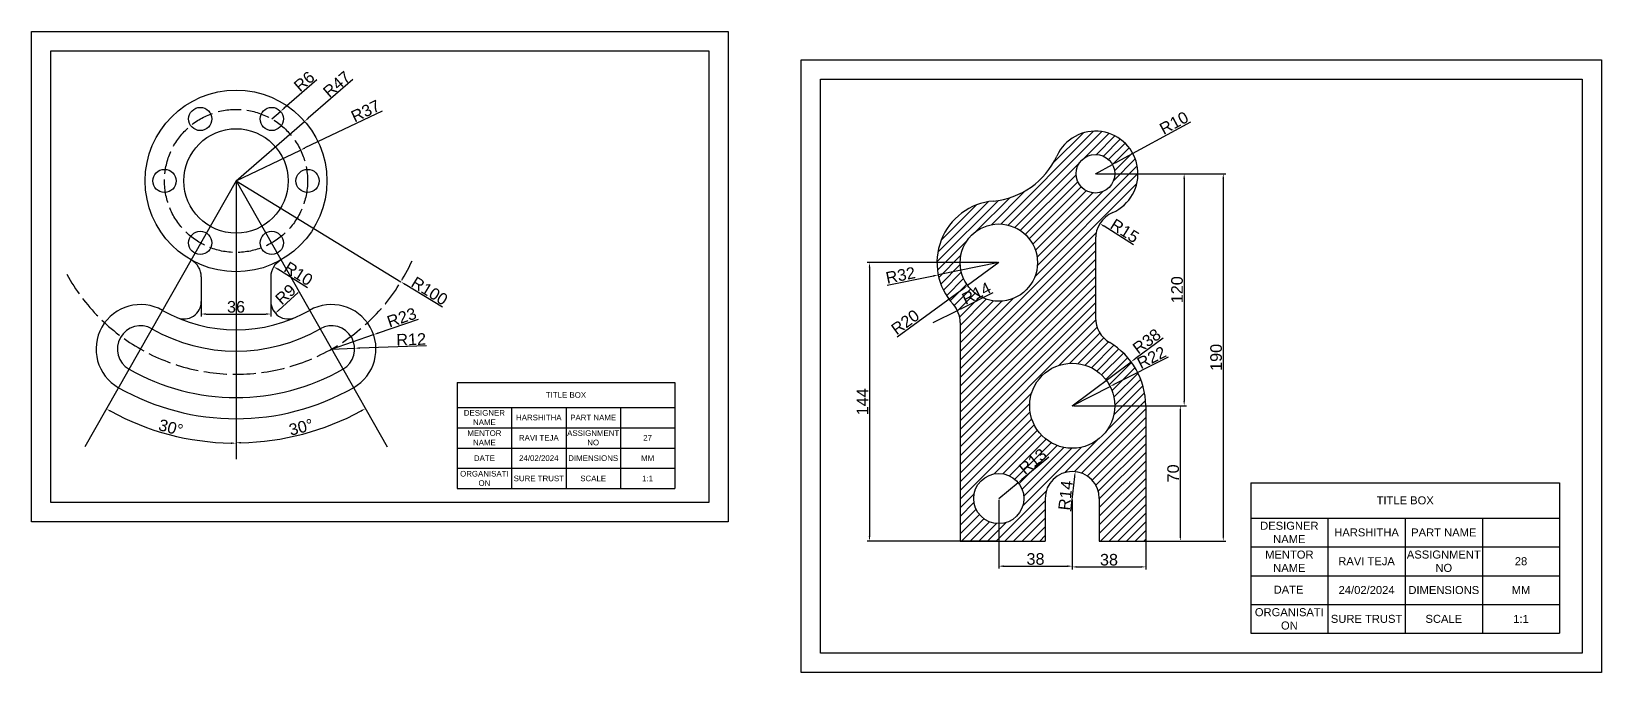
# Model space of a CAD drawing. Header units: millimetres. Extents: x 4157 to 7443, y 1403 to 1817.
# Drawn here: x 5801 to 6613, y 1448 to 1779 of the extents above; entities that cross this region are included whole.
import ezdxf

# ---------------------------------------------------------------- set-up
doc = ezdxf.new("R2010")
doc.units = ezdxf.units.MM
doc.linetypes.add('ACAD_ISO02W100', pattern=[15, 12, -3])
doc.styles.get("Standard").update_dxf_attribs({"font": 'arial.ttf'})
doc.dimstyles.new('ISO-25', dxfattribs={"dimtxt": 6, "dimasz": 2.5, "dimexe": 1.25, "dimexo": 0.625, "dimtad": 1, "dimtxsty": 'Standard', "dimcen": 2.5, "dimadec": 0, "dimazin": 0, "dimtfac": 1, "dimtmove": 0, "dimatfit": 3, "dimfxl": 1, "dimarcsym": 0})

# ---------------------------------------------------------------- blocks, each defined once
blk = doc.blocks.new('*U21')
blk.add_circle((0, 0), 6)
blk = doc.blocks.new('*U22')
at = {"color": 0, "linetype": 'ByBlock', "lineweight": -2, "transparency": 16777216}
for p, rotation in [((6037.78, 1726.63), 299.9999999999999), ((6074.78, 1726.63), 239.9999999999999), ((6093.28, 1694.58), 180), ((6037.78, 1662.54), 59.99999999999999), ((6074.78, 1662.54), 120)]:
    blk.add_blockref('*U21', p, dxfattribs=dict(at, rotation=rotation))
blk.add_blockref('*U21', (6019.28, 1694.58), dxfattribs=at)
blk = doc.blocks.new('*D23')
at = {"color": 0, "lineweight": -2, "transparency": 16777216}
for p, q in [((5982.52, 1738.12), (5942.52, 1719)), ((5906.88, 1701.96), (5940.26, 1717.92))]:
    blk.add_line(p, q, dxfattribs=at)
at = {"color": 0, "transparency": 16777216}
blk.add_solid([(5942.34, 1719.37), (5942.7, 1718.62), (5940.26, 1717.92)], dxfattribs=at)
at = {"layer": 'Defpoints', "color": 0, "transparency": 16777216}
for p in [(5940.26, 1717.92), (5906.88, 1701.96)]:
    blk.add_point(p, dxfattribs=at)
at = {"color": 0, "transparency": 16777216, "insert": (5973.9, 1738.09), "char_height": 6, "attachment_point": 5, "rotation": 25.54863}
blk.add_mtext('R37', dxfattribs=at)
blk = doc.blocks.new('*D24')
at = {"color": 0, "lineweight": -2, "transparency": 16777216}
for p, q in [((5967.27, 1754.35), (5944.27, 1734.4)), ((5906.88, 1701.96), (5942.38, 1732.76))]:
    blk.add_line(p, q, dxfattribs=at)
at = {"color": 0, "transparency": 16777216}
blk.add_solid([(5944, 1734.71), (5944.55, 1734.08), (5942.38, 1732.76)], dxfattribs=at)
at = {"layer": 'Defpoints', "color": 0, "transparency": 16777216}
for p in [(5942.38, 1732.76), (5906.88, 1701.96)]:
    blk.add_point(p, dxfattribs=at)
at = {"color": 0, "transparency": 16777216, "insert": (5959.01, 1751.98), "char_height": 6, "attachment_point": 5, "rotation": 40.94365}
blk.add_mtext('R47', dxfattribs=at)
blk = doc.blocks.new('*D25')
at = {"color": 0, "lineweight": -2, "transparency": 16777216}
for p, q in [((5948.69, 1754.22), (5931.8, 1739.57)), ((5925.38, 1734), (5929.92, 1737.94))]:
    blk.add_line(p, q, dxfattribs=at)
at = {"color": 0, "transparency": 16777216}
blk.add_solid([(5931.53, 1739.89), (5932.08, 1739.26), (5929.92, 1737.94)], dxfattribs=at)
at = {"layer": 'Defpoints', "color": 0, "transparency": 16777216}
for p in [(5925.38, 1734), (5929.92, 1737.94)]:
    blk.add_point(p, dxfattribs=at)
at = {"color": 0, "transparency": 16777216, "insert": (5942.15, 1753.43), "char_height": 6, "attachment_point": 5, "rotation": 40.93598}
blk.add_mtext('R6', dxfattribs=at)
blk = doc.blocks.new('*D26')
at = {"color": 0, "lineweight": -2, "transparency": 16777216}
blk.add_line((5943.84, 1646.71), (5928.52, 1656.29), dxfattribs=at)
at = {"color": 0, "transparency": 16777216}
blk.add_solid([(5928.74, 1656.64), (5928.3, 1655.93), (5926.4, 1657.61)], dxfattribs=at)
at = {"layer": 'Defpoints', "color": 0, "transparency": 16777216}
for p in [(5926.4, 1657.61), (5934.88, 1652.31)]:
    blk.add_point(p, dxfattribs=at)
at = {"color": 0, "transparency": 16777216, "insert": (5939.2, 1653.97), "char_height": 6, "attachment_point": 5, "rotation": 327.99401}
blk.add_mtext('R10', dxfattribs=at)
blk = doc.blocks.new('*D27')
at = {"color": 0, "lineweight": -2, "transparency": 16777216}
blk.add_line((5939.02, 1644.21), (5929.07, 1635.18), dxfattribs=at)
at = {"color": 0, "transparency": 16777216}
blk.add_solid([(5928.79, 1635.49), (5929.35, 1634.88), (5927.22, 1633.5)], dxfattribs=at)
at = {"layer": 'Defpoints', "color": 0, "transparency": 16777216}
for p in [(5927.22, 1633.5), (5933.88, 1639.55)]:
    blk.add_point(p, dxfattribs=at)
at = {"color": 0, "transparency": 16777216, "insert": (5932.49, 1643.27), "char_height": 6, "attachment_point": 5, "rotation": 42.21516}
blk.add_mtext('R9', dxfattribs=at)
blk = doc.blocks.new('*D28')
at = {"color": 0, "lineweight": -2, "transparency": 16777216}
for p, q in [((6005.38, 1616.65), (5970.78, 1615.5)), ((5956.29, 1615.02), (5968.28, 1615.42))]:
    blk.add_line(p, q, dxfattribs=at)
at = {"color": 0, "transparency": 16777216}
blk.add_solid([(5970.77, 1615.92), (5970.8, 1615.09), (5968.28, 1615.42)], dxfattribs=at)
at = {"layer": 'Defpoints', "color": 0, "transparency": 16777216}
for p in [(5956.29, 1615.02), (5968.28, 1615.42)]:
    blk.add_point(p, dxfattribs=at)
at = {"color": 0, "transparency": 16777216, "insert": (5997.5, 1620.03), "char_height": 6, "attachment_point": 5, "rotation": 1.90683}
blk.add_mtext('R12', dxfattribs=at)
blk = doc.blocks.new('*D29')
at = {"color": 0, "lineweight": -2, "transparency": 16777216}
for p, q in [((6001.18, 1630.35), (5980.42, 1623.26)), ((5956.29, 1615.02), (5978.06, 1622.45))]:
    blk.add_line(p, q, dxfattribs=at)
at = {"color": 0, "transparency": 16777216}
blk.add_solid([(5980.29, 1623.65), (5980.56, 1622.86), (5978.06, 1622.45)], dxfattribs=at)
at = {"layer": 'Defpoints', "color": 0, "transparency": 16777216}
for p in [(5978.06, 1622.45), (5956.29, 1615.02)]:
    blk.add_point(p, dxfattribs=at)
at = {"color": 0, "transparency": 16777216, "insert": (5992.61, 1631.32), "char_height": 6, "attachment_point": 5, "rotation": 18.85283}
blk.add_mtext('R23', dxfattribs=at)
blk = doc.blocks.new('*D30')
at = {"color": 0, "lineweight": -2, "transparency": 16777216}
blk.add_arc((5906.88, 1701.96), 135.64, 241.44764, 268.94393, dxfattribs=at)
at = {"color": 0, "transparency": 16777216}
for points in [[(5841.85, 1582.46), (5842.26, 1583.18), (5839.87, 1584.04)], [(5904.39, 1566.76), (5904.38, 1565.93), (5906.88, 1566.32)]]:
    blk.add_solid(points, dxfattribs=at)
at = {"layer": 'Defpoints', "color": 0, "transparency": 16777216}
for p in [(5906.88, 1701.96), (5906.88, 1701.96), (5861.07, 1574.29), (5828.74, 1564.46), (5906.88, 1558.08)]:
    blk.add_point(p, dxfattribs=at)
at = {"color": 0, "transparency": 16777216, "insert": (5873.17, 1574.4), "char_height": 6, "attachment_point": 5, "rotation": 345.19579}
blk.add_mtext('30°', dxfattribs=at)
blk = doc.blocks.new('*D31')
at = {"color": 0, "lineweight": -2, "transparency": 16777216}
blk.add_arc((5906.88, 1701.96), 135.43, 271.05772, 298.55071, dxfattribs=at)
at = {"color": 0, "transparency": 16777216}
for points in [[(5971.4, 1583.37), (5971.81, 1582.64), (5973.79, 1584.22)], [(5909.39, 1566.14), (5909.38, 1566.98), (5906.88, 1566.54)]]:
    blk.add_solid(points, dxfattribs=at)
at = {"layer": 'Defpoints', "color": 0, "transparency": 16777216}
for p in [(5906.88, 1701.96), (5906.88, 1701.96), (5930.1, 1568.54), (5985.02, 1564.46), (5906.88, 1558.08)]:
    blk.add_point(p, dxfattribs=at)
at = {"color": 0, "transparency": 16777216, "insert": (5940.54, 1574.6), "char_height": 6, "attachment_point": 5, "rotation": 14.80421}
blk.add_mtext('30°', dxfattribs=at)
blk = doc.blocks.new('*D32')
at = {"color": 0, "lineweight": -2, "transparency": 16777216}
for p, q in [((5888.88, 1645.31), (5888.88, 1631.88)), ((5924.88, 1645.31), (5924.88, 1631.88)), ((5891.38, 1633.13), (5922.38, 1633.13))]:
    blk.add_line(p, q, dxfattribs=at)
at = {"color": 0, "transparency": 16777216}
for points in [[(5891.38, 1633.55), (5891.38, 1632.71), (5888.88, 1633.13)], [(5922.38, 1633.55), (5922.38, 1632.71), (5924.88, 1633.13)]]:
    blk.add_solid(points, dxfattribs=at)
at = {"layer": 'Defpoints', "color": 0, "transparency": 16777216}
for p in [(5888.88, 1645.93), (5924.88, 1645.93), (5924.88, 1633.13)]:
    blk.add_point(p, dxfattribs=at)
at = {"color": 0, "transparency": 16777216, "insert": (5906.88, 1636.82), "char_height": 6, "attachment_point": 5}
blk.add_mtext('36', dxfattribs=at)
blk = doc.blocks.new('*D33')
at = {"color": 0, "lineweight": -2, "transparency": 16777216}
for p, q in [((5906.88, 1701.96), (5992.19, 1649.78)), ((6013.71, 1636.61), (5994.32, 1648.47))]:
    blk.add_line(p, q, dxfattribs=at)
at = {"color": 0, "transparency": 16777216}
blk.add_solid([(5994.54, 1648.83), (5994.1, 1648.12), (5992.19, 1649.78)], dxfattribs=at)
at = {"layer": 'Defpoints', "color": 0, "transparency": 16777216}
for p in [(5906.88, 1701.96), (5992.19, 1649.78)]:
    blk.add_point(p, dxfattribs=at)
at = {"color": 0, "transparency": 16777216, "insert": (6007, 1645.04), "char_height": 6, "attachment_point": 5, "rotation": 328.54342}
blk.add_mtext('R100', dxfattribs=at)
blk = doc.blocks.new('*D34')
at = {"color": 0, "lineweight": -2, "transparency": 16777216}
for p, q in [((6400.72, 1732.41), (6362.48, 1711.66)), ((6351.5, 1705.69), (6360.29, 1710.46))]:
    blk.add_line(p, q, dxfattribs=at)
at = {"color": 0, "transparency": 16777216}
blk.add_solid([(6362.29, 1712.02), (6362.68, 1711.29), (6360.29, 1710.46)], dxfattribs=at)
at = {"layer": 'Defpoints', "color": 0, "transparency": 16777216}
for p in [(6360.29, 1710.46), (6351.5, 1705.69)]:
    blk.add_point(p, dxfattribs=at)
at = {"color": 0, "transparency": 16777216, "insert": (6392.12, 1731.94), "char_height": 6, "attachment_point": 5, "rotation": 28.50038}
blk.add_mtext('R10', dxfattribs=at)
blk = doc.blocks.new('*D35')
at = {"color": 0, "lineweight": -2, "transparency": 16777216}
for p, q in [((6301.5, 1659.69), (6285.35, 1647.89)), ((6248.99, 1621.33), (6283.33, 1646.42))]:
    blk.add_line(p, q, dxfattribs=at)
at = {"color": 0, "transparency": 16777216}
blk.add_solid([(6283.09, 1646.75), (6283.58, 1646.08), (6285.35, 1647.89)], dxfattribs=at)
at = {"layer": 'Defpoints', "color": 0, "transparency": 16777216}
for p in [(6301.5, 1659.69), (6285.35, 1647.89)]:
    blk.add_point(p, dxfattribs=at)
at = {"color": 0, "transparency": 16777216, "insert": (6253.1, 1628.9), "char_height": 6, "attachment_point": 5, "rotation": 36.15218}
blk.add_mtext('R20', dxfattribs=at)
blk = doc.blocks.new('*D36')
at = {"color": 0, "lineweight": -2, "transparency": 16777216}
for p, q in [((6301.5, 1659.69), (6270.13, 1653.35)), ((6243.81, 1648.03), (6267.68, 1652.85))]:
    blk.add_line(p, q, dxfattribs=at)
at = {"color": 0, "transparency": 16777216}
blk.add_solid([(6267.6, 1653.26), (6267.77, 1652.45), (6270.13, 1653.35)], dxfattribs=at)
at = {"layer": 'Defpoints', "color": 0, "transparency": 16777216}
for p in [(6301.5, 1659.69), (6270.13, 1653.35)]:
    blk.add_point(p, dxfattribs=at)
at = {"color": 0, "transparency": 16777216, "insert": (6250.68, 1653.18), "char_height": 6, "attachment_point": 5, "rotation": 11.42937}
blk.add_mtext('R32', dxfattribs=at)
blk = doc.blocks.new('*D37')
at = {"color": 0, "lineweight": -2, "transparency": 16777216}
for p, q in [((6298.48, 1644.03), (6282.29, 1636.02)), ((6267.5, 1628.71), (6280.05, 1634.92))]:
    blk.add_line(p, q, dxfattribs=at)
at = {"color": 0, "transparency": 16777216}
blk.add_solid([(6282.1, 1636.4), (6282.47, 1635.65), (6280.05, 1634.92)], dxfattribs=at)
at = {"layer": 'Defpoints', "color": 0, "transparency": 16777216}
for p in [(6280.05, 1634.92), (6267.5, 1628.71)]:
    blk.add_point(p, dxfattribs=at)
at = {"color": 0, "transparency": 16777216, "insert": (6289.89, 1643.84), "char_height": 6, "attachment_point": 5, "rotation": 26.32423}
blk.add_mtext('R14', dxfattribs=at)
blk = doc.blocks.new('*D38')
at = {"color": 0, "lineweight": -2, "transparency": 16777216}
blk.add_line((6371.26, 1668.86), (6355.94, 1678.55), dxfattribs=at)
at = {"color": 0, "transparency": 16777216}
blk.add_solid([(6356.16, 1678.9), (6355.71, 1678.2), (6353.82, 1679.89)], dxfattribs=at)
at = {"layer": 'Defpoints', "color": 0, "transparency": 16777216}
for p in [(6353.82, 1679.89), (6366.5, 1671.87)]:
    blk.add_point(p, dxfattribs=at)
at = {"color": 0, "transparency": 16777216, "insert": (6366.63, 1676.15), "char_height": 6, "attachment_point": 5, "rotation": 327.67885}
blk.add_mtext('R15', dxfattribs=at)
blk = doc.blocks.new('*D39')
at = {"color": 0, "lineweight": -2, "transparency": 16777216}
for p, q in [((6386.48, 1620.72), (6371.97, 1609.9)), ((6339.5, 1585.69), (6369.96, 1608.41))]:
    blk.add_line(p, q, dxfattribs=at)
at = {"color": 0, "transparency": 16777216}
blk.add_solid([(6371.72, 1610.24), (6372.22, 1609.57), (6369.96, 1608.41)], dxfattribs=at)
at = {"layer": 'Defpoints', "color": 0, "transparency": 16777216}
for p in [(6369.96, 1608.41), (6339.5, 1585.69)]:
    blk.add_point(p, dxfattribs=at)
at = {"color": 0, "transparency": 16777216, "insert": (6378.02, 1619.02), "char_height": 6, "attachment_point": 5, "rotation": 36.71226}
blk.add_mtext('R38', dxfattribs=at)
blk = doc.blocks.new('*D40')
at = {"color": 0, "lineweight": -2, "transparency": 16777216}
for p, q in [((6389.07, 1610.89), (6361.34, 1596.79)), ((6339.5, 1585.69), (6359.11, 1595.66))]:
    blk.add_line(p, q, dxfattribs=at)
at = {"color": 0, "transparency": 16777216}
blk.add_solid([(6361.15, 1597.16), (6361.53, 1596.42), (6359.11, 1595.66)], dxfattribs=at)
at = {"layer": 'Defpoints', "color": 0, "transparency": 16777216}
for p in [(6359.11, 1595.66), (6339.5, 1585.69)]:
    blk.add_point(p, dxfattribs=at)
at = {"color": 0, "transparency": 16777216, "insert": (6380.51, 1610.61), "char_height": 6, "attachment_point": 5, "rotation": 26.94006}
blk.add_mtext('R22', dxfattribs=at)
blk = doc.blocks.new('*D41')
at = {"color": 0, "lineweight": -2, "transparency": 16777216}
blk.add_line((6338.78, 1531.17), (6340.75, 1549.12), dxfattribs=at)
at = {"color": 0, "transparency": 16777216}
blk.add_solid([(6340.34, 1549.17), (6341.17, 1549.08), (6341.02, 1551.61)], dxfattribs=at)
at = {"layer": 'Defpoints', "color": 0, "transparency": 16777216}
for p in [(6341.02, 1551.61), (6339.5, 1537.69)]:
    blk.add_point(p, dxfattribs=at)
at = {"color": 0, "transparency": 16777216, "insert": (6336.02, 1539.3), "char_height": 6, "attachment_point": 5, "rotation": 83.74634}
blk.add_mtext('R14', dxfattribs=at)
blk = doc.blocks.new('*D42')
at = {"color": 0, "lineweight": -2, "transparency": 16777216}
for p, q in [((6327.45, 1559.02), (6313.47, 1547.53)), ((6301.5, 1537.69), (6311.54, 1545.94))]:
    blk.add_line(p, q, dxfattribs=at)
at = {"color": 0, "transparency": 16777216}
blk.add_solid([(6313.21, 1547.85), (6313.74, 1547.21), (6311.54, 1545.94)], dxfattribs=at)
at = {"layer": 'Defpoints', "color": 0, "transparency": 16777216}
for p in [(6311.54, 1545.94), (6301.5, 1537.69)]:
    blk.add_point(p, dxfattribs=at)
at = {"color": 0, "transparency": 16777216, "insert": (6319.08, 1556.92), "char_height": 6, "attachment_point": 5, "rotation": 39.41129}
blk.add_mtext('R13', dxfattribs=at)
blk = doc.blocks.new('*D43')
at = {"color": 0, "lineweight": -2, "transparency": 16777216}
for p, q in [((6301.5, 1537.07), (6301.5, 1501.46)), ((6339.5, 1537.07), (6339.5, 1501.46)), ((6304, 1502.71), (6337, 1502.71))]:
    blk.add_line(p, q, dxfattribs=at)
at = {"color": 0, "transparency": 16777216}
for points in [[(6304, 1503.13), (6304, 1502.29), (6301.5, 1502.71)], [(6337, 1503.13), (6337, 1502.29), (6339.5, 1502.71)]]:
    blk.add_solid(points, dxfattribs=at)
at = {"layer": 'Defpoints', "color": 0, "transparency": 16777216}
for p in [(6301.5, 1537.69), (6339.5, 1537.69), (6339.5, 1502.71)]:
    blk.add_point(p, dxfattribs=at)
at = {"color": 0, "transparency": 16777216, "insert": (6320.5, 1506.4), "char_height": 6, "attachment_point": 5}
blk.add_mtext('38', dxfattribs=at)
blk = doc.blocks.new('*D44')
at = {"color": 0, "lineweight": -2, "transparency": 16777216}
for p, q in [((6339.5, 1537.07), (6339.5, 1501.07)), ((6377.5, 1537.07), (6377.5, 1501.07)), ((6342, 1502.32), (6375, 1502.32))]:
    blk.add_line(p, q, dxfattribs=at)
at = {"color": 0, "transparency": 16777216}
for points in [[(6342, 1502.74), (6342, 1501.91), (6339.5, 1502.32)], [(6375, 1502.74), (6375, 1501.91), (6377.5, 1502.32)]]:
    blk.add_solid(points, dxfattribs=at)
at = {"layer": 'Defpoints', "color": 0, "transparency": 16777216}
for p in [(6339.5, 1537.69), (6377.5, 1537.69), (6377.5, 1502.32)]:
    blk.add_point(p, dxfattribs=at)
at = {"color": 0, "transparency": 16777216, "insert": (6358.5, 1506.02), "char_height": 6, "attachment_point": 5}
blk.add_mtext('38', dxfattribs=at)
blk = doc.blocks.new('*D45')
at = {"color": 0, "lineweight": -2, "transparency": 16777216}
for p, q in [((6300.87, 1659.69), (6233.37, 1659.69)), ((6234.62, 1657.19), (6234.62, 1518.19)), ((6300.87, 1515.69), (6233.37, 1515.69))]:
    blk.add_line(p, q, dxfattribs=at)
at = {"color": 0, "transparency": 16777216}
for points in [[(6234.2, 1657.19), (6235.03, 1657.19), (6234.62, 1659.69)], [(6234.2, 1518.19), (6235.03, 1518.19), (6234.62, 1515.69)]]:
    blk.add_solid(points, dxfattribs=at)
at = {"layer": 'Defpoints', "color": 0, "transparency": 16777216}
for p in [(6301.5, 1659.69), (6234.62, 1515.69), (6301.5, 1515.69)]:
    blk.add_point(p, dxfattribs=at)
at = {"color": 0, "transparency": 16777216, "insert": (6230.98, 1587.69), "char_height": 6, "attachment_point": 5, "rotation": 90}
blk.add_mtext('144', dxfattribs=at)
blk = doc.blocks.new('*D46')
at = {"color": 0, "lineweight": -2, "transparency": 16777216}
for p, q in [((6352.12, 1705.69), (6418.89, 1705.69)), ((6417.64, 1703.19), (6417.64, 1518.19)), ((6354.12, 1515.69), (6418.89, 1515.69))]:
    blk.add_line(p, q, dxfattribs=at)
at = {"color": 0, "transparency": 16777216}
for points in [[(6417.22, 1703.19), (6418.05, 1703.19), (6417.64, 1705.69)], [(6417.22, 1518.19), (6418.05, 1518.19), (6417.64, 1515.69)]]:
    blk.add_solid(points, dxfattribs=at)
at = {"layer": 'Defpoints', "color": 0, "transparency": 16777216}
for p in [(6351.5, 1705.69), (6353.5, 1515.69), (6417.64, 1515.69)]:
    blk.add_point(p, dxfattribs=at)
at = {"color": 0, "transparency": 16777216, "insert": (6413.95, 1610.69), "char_height": 6, "attachment_point": 5, "rotation": 90}
blk.add_mtext('190', dxfattribs=at)
blk = doc.blocks.new('*D47')
at = {"color": 0, "lineweight": -2, "transparency": 16777216}
for p, q in [((6352.12, 1705.69), (6398.66, 1705.69)), ((6397.41, 1703.19), (6397.41, 1588.19)), ((6340.12, 1585.69), (6398.66, 1585.69))]:
    blk.add_line(p, q, dxfattribs=at)
at = {"color": 0, "transparency": 16777216}
for points in [[(6396.99, 1703.19), (6397.82, 1703.19), (6397.41, 1705.69)], [(6396.99, 1588.19), (6397.82, 1588.19), (6397.41, 1585.69)]]:
    blk.add_solid(points, dxfattribs=at)
at = {"layer": 'Defpoints', "color": 0, "transparency": 16777216}
for p in [(6351.5, 1705.69), (6339.5, 1585.69), (6397.41, 1585.69)]:
    blk.add_point(p, dxfattribs=at)
at = {"color": 0, "transparency": 16777216, "insert": (6393.72, 1645.69), "char_height": 6, "attachment_point": 5, "rotation": 90}
blk.add_mtext('120', dxfattribs=at)
blk = doc.blocks.new('*D48')
at = {"color": 0, "lineweight": -2, "transparency": 16777216}
for p, q in [((6340.12, 1585.69), (6396.66, 1585.69)), ((6395.41, 1583.19), (6395.41, 1518.19)), ((6354.12, 1515.69), (6396.66, 1515.69))]:
    blk.add_line(p, q, dxfattribs=at)
at = {"color": 0, "transparency": 16777216}
for points in [[(6394.99, 1583.19), (6395.82, 1583.19), (6395.41, 1585.69)], [(6394.99, 1518.19), (6395.82, 1518.19), (6395.41, 1515.69)]]:
    blk.add_solid(points, dxfattribs=at)
at = {"layer": 'Defpoints', "color": 0, "transparency": 16777216}
for p in [(6339.5, 1585.69), (6353.5, 1515.69), (6395.41, 1515.69)]:
    blk.add_point(p, dxfattribs=at)
at = {"color": 0, "transparency": 16777216, "insert": (6391.72, 1550.69), "char_height": 6, "attachment_point": 5, "rotation": 90}
blk.add_mtext('70', dxfattribs=at)
blk = doc.blocks.new('*T82')
at = {"color": 0, "linetype": 'ByBlock', "lineweight": -2, "transparency": 16777216}
for p, q in [((0, 0), (112.57, 0)), ((0, 0), (0, -54.84)), ((112.57, 0), (112.57, -54.84)), ((0, -12.83), (112.57, -12.83)), ((28.14, -12.83), (28.14, -54.84)), ((56.29, -12.83), (56.29, -54.84)), ((84.43, -12.83), (84.43, -54.84)), ((0, -23.33), (112.57, -23.33)), ((0, -33.84), (112.57, -33.84)), ((0, -44.34), (112.57, -44.34)), ((0, -54.84), (112.57, -54.84))]:
    blk.add_line(p, q, dxfattribs=at)
blk = doc.blocks.new('*T83')
at = {"color": 0, "linetype": 'ByBlock', "lineweight": -2, "transparency": 16777216}
for p, q in [((0, 0), (159.81, 0)), ((0, 0), (0, -77.85)), ((159.81, 0), (159.81, -77.85)), ((0, -18.22), (159.81, -18.22)), ((39.95, -18.22), (39.95, -77.85)), ((79.91, -18.22), (79.91, -77.85)), ((119.86, -18.22), (119.86, -77.85)), ((0, -33.13), (159.81, -33.13)), ((0, -48.03), (159.81, -48.03)), ((0, -62.94), (159.81, -62.94)), ((0, -77.85), (159.81, -77.85))]:
    blk.add_line(p, q, dxfattribs=at)

msp = doc.modelspace()

# ---------------------------------------------------------------- hatches: boundary and pattern name
h = msp.add_hatch()
h.set_pattern_fill('ANSI31', color=256)
h.set_pattern_definition([(45, (33.951, 0), (-2.245064, 2.245064), [])])
h.paths.add_polyline_path([(6351.5, 1631.299), (6351.5, 1671.868, -0.2966097), (6360.418, 1685.58, 1.4493239), (6331.481, 1714.816, -0.2697486), (6298.648, 1691.564, 0.6202062), (6277.847, 1638.138, -0.1868857), (6281.5, 1628.708), (6281.5, 1515.692), (6325.5, 1515.692), (6325.5, 1537.692, -1), (6353.5, 1537.692), (6353.5, 1515.692), (6377.5, 1515.692), (6377.5, 1585.692, 0.2650232), (6358.858, 1618.391, -0.2650232)])
h.paths.add_polyline_path([(6361.5, 1585.692, -1), (6317.5, 1585.692, -1)], flags=16)
h.paths.add_polyline_path([(6281.5, 1659.692, -1), (6321.5, 1659.692, -1)], flags=16)
h.paths.add_polyline_path([(6341.5, 1705.692, -1), (6361.5, 1705.692, -1)], flags=16)
h.paths.add_polyline_path([(6314.5, 1537.692, -1), (6288.5, 1537.692, -1)], flags=16)
h.paths.add_polyline_path([(6284.33, 1634.077), (6300.801, 1642.226), (6295.318, 1653.308), (6278.847, 1645.159)], flags=24)
h.paths.add_polyline_path([(6315.837, 1546.179), (6330.035, 1557.846), (6322.185, 1567.399), (6307.987, 1555.732)], flags=24)

# ---------------------------------------------------------------- linework, layer by layer
for p, q in [((5906.883, 1701.961), (5828.742, 1564.455)), ((5906.883, 1701.961), (5906.883, 1558.079)), ((5906.883, 1701.961), (5985.024, 1564.455)), ((6351.5, 1671.868), (6351.5, 1631.299)), ((5888.883, 1652.313), (5888.883, 1639.552)), ((5924.883, 1652.313), (5924.883, 1639.552)), ((6281.5, 1628.708), (6281.5, 1515.692)), ((6377.5, 1585.692), (6377.5, 1515.692)), ((6325.5, 1537.692), (6325.5, 1515.692)), ((6353.5, 1537.692), (6353.5, 1515.692)), ((6281.5, 1515.692), (6325.5, 1515.692)), ((6353.5, 1515.692), (6377.5, 1515.692))]:
    msp.add_line(p, q)
for points in [[(5801.023, 1779.296), (6161.501, 1779.296), (6161.501, 1525.616), (5801.023, 1525.616)], [(5811.023, 1769.296), (6151.501, 1769.296), (6151.501, 1535.616), (5811.023, 1535.616)], [(6199.29, 1764.537), (6613.354, 1764.537), (6613.354, 1447.665), (6199.29, 1447.665)], [(6209.29, 1754.537), (6603.354, 1754.537), (6603.354, 1457.665), (6209.29, 1457.665)]]:
    msp.add_lwpolyline(points, close=True)
for centre, radius in [((5906.883, 1701.961), 47), ((5906.883, 1701.961), 27), ((6351.5, 1705.692), 10), ((6301.5, 1659.692), 20), ((6339.5, 1585.692), 22), ((6301.5, 1537.692), 13)]:
    msp.add_circle(centre, radius)
at = {"linetype": 'ACAD_ISO02W100'}
msp.add_circle((5906.883, 1701.961), 37, dxfattribs=at)
for centre, radius, start, end in [((6351.5, 1705.692), 22, 293.916534, 155.497419), ((6295.083, 1731.405), 40, 275.112824, 335.497419), ((6301.5, 1659.692), 32, 95.112824, 222.342605), ((6366.5, 1671.868), 15, 113.916534, 180), ((5878.883, 1652.313), 10, 0, 61.458074), ((5934.883, 1652.313), 10, 118.541926, 180), ((5857.476, 1615.019), 23, 60.391574, 240.391574), ((5906.883, 1701.961), 77, 240.391574, 299.608426), ((5879.883, 1639.552), 9, 246.60556, 0), ((5933.883, 1639.552), 9, 180, 293.39444), ((5956.29, 1615.019), 23, 299.608426, 119.608426), ((6267.5, 1628.708), 14, 0, 42.342605), ((5857.476, 1615.019), 12, 60.391574, 240.391574), ((5906.883, 1701.961), 88, 240.391574, 299.608426), ((5956.29, 1615.019), 12, 299.608426, 119.608426), ((6366.5, 1631.299), 15, 180, 239.373866), ((6339.5, 1585.692), 38, 0, 59.373866), ((5906.883, 1701.961), 112, 240.391574, 299.608426), ((5906.883, 1701.961), 123, 240.391574, 299.608426), ((6339.5, 1537.692), 14, 0, 180)]:
    msp.add_arc(centre, radius, start, end)
msp.add_arc((5906.883, 1701.961), 100, 208.844054, 335.576456, dxfattribs=at)

# ---------------------------------------------------------------- block references
for name, p in [('*U22', (-149.401, 7.378)), ('*T82', (6021.304, 1597.663)), ('*T83', (6431.835, 1545.825))]:
    msp.add_blockref(name, p)

# ---------------------------------------------------------------- texts
at = {"attachment_point": 5}
for s, width, gutter_width, insert, char_height in [('TITLE BOX', 112.57231, 14.584, (6077.59, 1591.246), 2.9168), ('DESIGNER NAME', 28.14308, 14.584, (6035.376, 1579.578), 2.91684), ('HARSHITHA', 28.14308, 14.584, (6063.519, 1579.578), 2.9168), ('PART NAME', 28.14308, 14.584, (6091.662, 1579.578), 2.9168), ('MENTOR NAME', 28.14308, 14.584, (6035.376, 1569.078), 2.91684), ('RAVI TEJA', 28.14308, 14.584, (6063.519, 1569.078), 2.9168), ('ASSIGNMENT NO', 28.14308, 14.584, (6091.662, 1569.078), 2.91684), ('27', 28.14308, 14.584, (6119.805, 1569.078), 2.9168), ('DATE', 28.14308, 14.584, (6035.376, 1558.577), 2.9168), ('24/02/2024', 28.14308, 14.584, (6063.519, 1558.577), 2.9168), ('DIMENSIONS', 28.14308, 14.584, (6091.662, 1558.577), 2.9168), ('MM', 28.14308, 14.584, (6119.805, 1558.577), 2.9168), ('ORGANISATI\\PON', 28.14308, 14.584, (6035.376, 1548.076), 2.9168), ('SURE TRUST', 28.14308, 14.584, (6063.519, 1548.076), 2.9168), ('SCALE', 28.14308, 14.584, (6091.662, 1548.076), 2.9168), ('1:1', 28.14308, 14.584, (6119.805, 1548.076), 2.9168), ('TITLE BOX', 159.81289, 20.704, (6511.742, 1536.715), 4.1409), ('DESIGNER NAME', 39.95322, 20.704, (6451.812, 1520.152), 4.14088), ('HARSHITHA', 39.95322, 20.704, (6491.765, 1520.152), 4.1409), ('PART NAME', 39.95322, 20.704, (6531.718, 1520.152), 4.1409), ('MENTOR NAME', 39.95322, 20.704, (6451.812, 1505.244), 4.14088), ('RAVI TEJA', 39.95322, 20.704, (6491.765, 1505.244), 4.1409), ('ASSIGNMENT NO', 39.95322, 20.704, (6531.718, 1505.244), 4.14088), ('28', 39.95322, 20.704, (6571.671, 1505.244), 4.1409), ('DATE', 39.95322, 20.704, (6451.413, 1490.551), 4.1409), ('24/02/2024', 39.95322, 20.704, (6491.765, 1490.337), 4.1409), ('DIMENSIONS', 39.95322, 20.704, (6531.718, 1490.337), 4.1409), ('MM', 39.95322, 20.704, (6571.671, 1490.337), 4.1409), ('ORGANISATI\\PON', 39.95322, 20.704, (6451.812, 1475.43), 4.1409), ('SURE TRUST', 39.95322, 20.704, (6491.765, 1475.43), 4.1409), ('SCALE', 39.95322, 20.704, (6531.718, 1475.43), 4.1409), ('1:1', 39.95322, 20.704, (6571.671, 1475.43), 4.1409)]:
    msp.add_mtext_dynamic_manual_height_columns(s, width=width, gutter_width=gutter_width, heights=[0], dxfattribs=dict(at, insert=insert, char_height=char_height))

# ---------------------------------------------------------------- dimensions: what is measured, and where the dimension line sits
for center, mpoint, picture, middle in [((5906.883, 1701.961), (5942.384, 1732.761), '*D24', (5961.384, 1749.245)), ((5925.383, 1734.004), (5929.915, 1737.936), '*D25', (5944.568, 1750.645)), ((5906.883, 1701.961), (5940.265, 1717.919), '*D23', (5975.487, 1734.756)), ((6351.5, 1705.692), (6360.288, 1710.463), '*D34', (6393.876, 1728.701)), ((6366.5, 1671.868), (6353.824, 1679.888), '*D38', (6364.654, 1673.036)), ((5934.883, 1652.313), (5926.403, 1657.613), '*D26', (5937.243, 1650.838)), ((6301.5, 1659.692), (6270.134, 1653.35), '*D36', (6251.415, 1649.566)), ((6301.5, 1659.692), (6285.35, 1647.893), '*D35', (6255.279, 1625.922)), ((5933.883, 1639.552), (5927.217, 1633.504), '*D27', (5934.97, 1640.538)), ((5956.29, 1615.019), (5978.056, 1622.451), '*D29', (5993.804, 1627.829)), ((5956.29, 1615.019), (5968.283, 1615.419), '*D28', (5997.619, 1616.395)), ((6339.5, 1585.692), (6359.112, 1595.659), '*D40', (6382.153, 1607.368)), ((6339.5, 1537.692), (6341.025, 1551.608), '*D41', (6339.632, 1538.903))]:
    dim = msp.add_radius_dim(center=center, mpoint=mpoint, dimstyle='ISO-25')
    dim.commit()
    dim.dimension.update_dxf_attribs({"geometry": picture, "text_midpoint": middle, "dimtype": 164})
for base, line1, line2, picture, middle in [((5861.073, 1574.294), ((5906.883, 1701.961), (5906.883, 1558.079)), ((5906.883, 1701.961), (5828.742, 1564.455)), '*D30', (5873.168, 1574.395)), ((5930.095, 1568.54), ((5906.883, 1701.961), (5985.024, 1564.455)), ((5906.883, 1701.961), (5906.883, 1558.079)), '*D31', (5940.543, 1574.6))]:
    dim = msp.add_angular_dim_2l(base=base, line1=line1, line2=line2, dimstyle='ISO-25')
    dim.commit()
    dim.dimension.update_dxf_attribs({"geometry": picture, "text_midpoint": middle})
for center, mpoint, picture, middle in [((5906.883, 1701.961), (5992.186, 1649.776), '*D33', (6007.004, 1645.035)), ((6267.5, 1628.708), (6280.048, 1634.916), '*D37', (6289.891, 1643.844)), ((6339.5, 1585.692), (6369.962, 1608.408), '*D39', (6378.017, 1619.018)), ((6301.5, 1537.692), (6311.543, 1545.945), '*D42', (6319.085, 1556.919))]:
    dim = msp.add_radius_dim(center=center, mpoint=mpoint, dimstyle='ISO-25')
    dim.commit()
    dim.dimension.update_dxf_attribs({"geometry": picture, "text_midpoint": middle})
for base, p1, p2, picture, middle in [((6397.408, 1585.692), (6351.5, 1705.692), (6339.5, 1585.692), '*D47', (6393.719, 1645.692)), ((6417.638, 1515.692), (6351.5, 1705.692), (6353.5, 1515.692), '*D46', (6413.949, 1610.692)), ((6234.617, 1515.692), (6301.5, 1659.692), (6301.5, 1515.692), '*D45', (6230.98, 1587.692)), ((6395.405, 1515.692), (6339.5, 1585.692), (6353.5, 1515.692), '*D48', (6391.717, 1550.692))]:
    dim = msp.add_linear_dim(base=base, p1=p1, p2=p2, angle=90, dimstyle='ISO-25')
    dim.commit()
    dim.dimension.update_dxf_attribs({"geometry": picture, "text_midpoint": middle})
for base, p1, p2, picture, middle in [((5924.883, 1633.132), (5888.883, 1645.932), (5924.883, 1645.932), '*D32', (5906.883, 1636.822)), ((6339.5, 1502.711), (6301.5, 1537.692), (6339.5, 1537.692), '*D43', (6320.5, 1506.402)), ((6377.5, 1502.325), (6339.5, 1537.692), (6377.5, 1537.692), '*D44', (6358.5, 1506.015))]:
    dim = msp.add_linear_dim(base=base, p1=p1, p2=p2, dimstyle='ISO-25')
    dim.commit()
    dim.dimension.update_dxf_attribs({"geometry": picture, "text_midpoint": middle})

doc.saveas('drawing.dxf')
